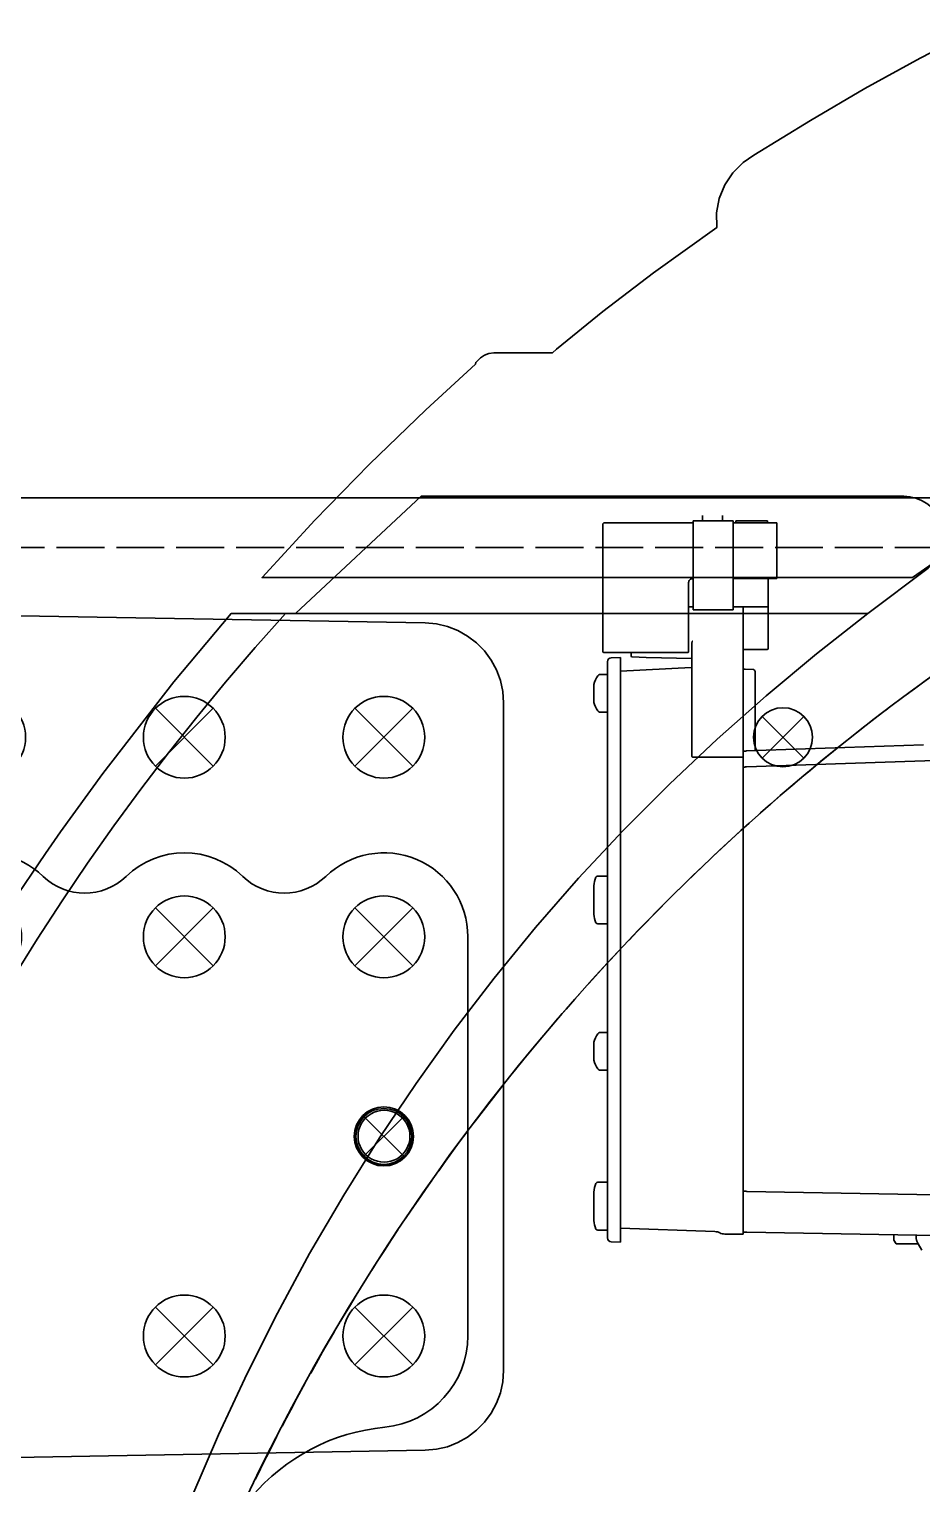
# Model space of a CAD drawing. Header units: millimetres. Extents: x 120 to 10915, y 515 to 8014.
# Drawn here: x 7711.1 to 7934.8, y 4922.9 to 5287.4 of the extents above; entities that cross this region are included whole.
import ezdxf

# ---------------------------------------------------------------- set-up
doc = ezdxf.new("R2010")
doc.units = ezdxf.units.MM
doc.linetypes.add('DASHED', pattern=[15, 12, -3])
doc.layers.get('0').update_dxf_attribs({"lineweight": 13})
for name, color, linetype, lineweight in [('201_Dimensions', 7, 'Continuous', 13), ('203_Chassis_left_side_view', 7, 'Continuous', 13), ('204_Chassis_mid_side_view', 7, 'Continuous', 13), ('211_Frame_holes_left_side_view', 7, 'Continuous', 13), ('212_Frame_holes_right_side_view', 7, 'Continuous', 13)]:
    doc.layers.add(name, color=color, linetype=linetype, lineweight=lineweight)

# ---------------------------------------------------------------- blocks, each defined once
blk = doc.blocks.new('2854281')
at = {"layer": '203_Chassis_left_side_view', "color": 3, "lineweight": 35}
blk.add_arc((8250, 790), 536, 292.2753, 247.7247, dxfattribs=at)
at = {"layer": '203_Chassis_left_side_view', "color": 3, "linetype": 'DASHED', "lineweight": 35}
blk.add_arc((8250, 790), 536, 115.9399, 161.2829, dxfattribs=at)
blk = doc.blocks.new('2908045')
at = {"layer": '204_Chassis_mid_side_view', "color": 3, "lineweight": 35}
for p, q in [((7879.85, 1265.55), (7879.85, 1264.25)), ((7884.85, 1265.55), (7884.85, 1264.25)), ((7854.85, 1263.25), (7854.85, 1231.45)), ((7855.84, 1263.75), (7855.35, 1263.75)), ((7877.51, 1263.75), (7855.84, 1263.75)), ((7877.51, 1264.25), (7887.51, 1264.25)), ((7877.51, 1249.75), (7877.51, 1264.25)), ((7887.51, 1249.75), (7887.51, 1264.25)), ((7898.45, 1263.75), (7887.51, 1263.75)), ((7892.15, 1264.25), (7888.15, 1264.25)), ((7888.15, 1264.25), (7888.15, 1263.75)), ((7888.15, 1264.25), (7888.15, 1263.75)), ((7896.15, 1264.25), (7892.15, 1264.25)), ((7896.15, 1264.25), (7896.15, 1263.75)), ((7898.45, 1249.95), (7898.45, 1263.75)), ((7876.35, 1248.75), (7876.35, 1248.55)), ((7876.35, 1247.75), (7876.35, 1248.55)), ((7876.35, 1247.75), (7876.35, 1231.45)), ((7877.51, 1249.75), (7877.35, 1249.75)), ((7877.51, 1249.75), (7877.51, 1242.96)), ((7898.45, 1249.75), (7887.51, 1249.75)), ((7887.51, 1249.75), (7887.51, 1242.96)), ((7896.3, 1246.91), (7896.3, 1249.75)), ((7896.3, 1246.91), (7896.3, 1246.51)), ((7898.45, 1249.75), (7898.45, 1249.95)), ((7877.51, 1241.96), (7877.51, 1242.96)), ((7887.51, 1241.96), (7887.51, 1242.96)), ((7896.3, 1243.21), (7896.3, 1246.51)), ((7896.3, 1242.91), (7896.3, 1243.21)), ((7896.3, 1232.2), (7896.3, 1242.91)), ((7877.51, 1242.71), (7876.35, 1242.71)), ((7877.51, 1241.96), (7887.51, 1241.96)), ((7896.1, 1242.71), (7887.51, 1242.71)), ((7890, 1242.71), (7890, 1239.87)), ((7890, 1234.63), (7890, 1239.87)), ((7877.2, 1225.15), (7877.2, 1233.76)), ((7890, 1234.63), (7890, 1234.35)), ((7890, 1234.35), (7890, 1225.15)), ((7890.2, 1232), (7896.1, 1232)), ((7855.05, 1231.25), (7863.35, 1231.25)), ((7856, 1228.92), (7856, 1222.5)), ((7859.3, 1230), (7856.97, 1229.92)), ((7859.3, 1222.5), (7859.3, 1230)), ((7862, 1230.81), (7862, 1231.25)), ((7862, 1230.81), (7862, 1230.31)), ((7865.69, 1230.02), (7862.19, 1230.11)), ((7863.55, 1231.25), (7863.35, 1231.25)), ((7876.15, 1231.25), (7863.55, 1231.25)), ((7877.2, 1229.72), (7865.69, 1230.02)), ((7856, 1225.75), (7854.25, 1225.75)), ((7856, 1225.75), (7856, 1216.25)), ((7859.3, 1226.54), (7877, 1227.47)), ((7877, 1227.47), (7877.2, 1227.48)), ((7877.2, 1222.47), (7877.2, 1225.15)), ((7890, 1227.05), (7890.49, 1227.03)), ((7890, 1225.15), (7890, 1222.47)), ((7892.51, 1226.98), (7890.49, 1227.03)), ((7893, 1226.48), (7893, 1226.41)), ((7893, 1226.41), (7893, 1223.76)), ((7852.62, 1223.25), (7852.62, 1223)), ((7852.62, 1223.02), (7852.62, 1222.89)), ((7852.62, 1222.89), (7852.62, 1221.11)), ((7852.63, 1221), (7852.62, 1221.11)), ((7852.62, 1221.11), (7852.63, 1221)), ((7852.63, 1221), (7852.62, 1221.11)), ((7852.62, 1221.11), (7852.63, 1221)), ((7856, 1179.6), (7856, 1222.5)), ((7859.3, 1222.5), (7859.3, 1179.6)), ((7877.2, 1222.47), (7877.2, 1205.73)), ((7890, 1205.73), (7890, 1222.47)), ((7893, 1218.64), (7893, 1223.76)), ((7852.62, 1220.89), (7852.63, 1221)), ((7852.63, 1221), (7852.62, 1220.89)), ((7852.62, 1220.89), (7852.63, 1221)), ((7852.63, 1221), (7852.62, 1220.89)), ((7852.62, 1220.89), (7852.62, 1219.11)), ((7852.62, 1219.11), (7852.62, 1218.98)), ((7852.62, 1218.75), (7852.62, 1219)), ((7893, 1218.64), (7893, 1208.36)), ((7856, 1216.25), (7854.25, 1216.25)), ((7856, 1216.25), (7854.25, 1216.25)), ((7890.86, 1206.56), (7935.17, 1208.11)), ((7893, 1209.69), (7893, 1209.73)), ((7893, 1209.62), (7893, 1209.66)), ((7893, 1206.64), (7893, 1208.36)), ((7877.2, 1205.2), (7877.2, 1205.73)), ((7880, 1205), (7877.4, 1205)), ((7880, 1205), (7889.8, 1205)), ((7880.29, 1205), (7880, 1205)), ((7890, 1205.73), (7890, 1205.2)), ((7890, 1204.5), (7890, 1205.18)), ((7890, 1204.5), (7890, 1189.42)), ((7890.86, 1202.56), (7961.35, 1205.03)), ((7890, 1202.71), (7890, 1202.51)), ((7890, 1189.42), (7890, 1187.76)), ((7890, 1187.76), (7890, 1085.5)), ((7856, 1177.05), (7856, 1179.6)), ((7859.3, 1179.6), (7859.3, 1178.12)), ((7859.3, 1160.36), (7859.3, 1178.12)), ((7853.59, 1175.24), (7856, 1175.24)), ((7856, 1177.05), (7856, 1161.43)), ((7856, 1166.37), (7856, 1175.24)), ((7852.65, 1172.8), (7852.65, 1167.54)), ((7852.65, 1167.54), (7852.65, 1165.68)), ((7856, 1163.24), (7856, 1166.37)), ((7853.59, 1163.24), (7856, 1163.24)), ((7853.59, 1163.24), (7856, 1163.24)), ((7856, 1158.89), (7856, 1161.43)), ((7859.3, 1160.36), (7859.3, 1158.89)), ((7856, 1141.56), (7856, 1158.89)), ((7859.3, 1158.89), (7859.3, 1141.56)), ((7856, 1139.14), (7856, 1141.56)), ((7859.3, 1141.56), (7859.3, 1140.15)), ((7856, 1138.76), (7856, 1139.14)), ((7856, 1138.76), (7856, 1123.4)), ((7859.3, 1140.15), (7859.3, 1139.78)), ((7859.3, 1122.32), (7859.3, 1139.78)), ((7852.62, 1133.57), (7852.62, 1133.32)), ((7856, 1136.07), (7854.25, 1136.07)), ((7856, 1136.07), (7856, 1126.57)), ((7852.62, 1133.34), (7852.62, 1133.21)), ((7852.62, 1133.21), (7852.62, 1131.43)), ((7852.63, 1131.32), (7852.62, 1131.43)), ((7852.62, 1131.43), (7852.63, 1131.32)), ((7852.63, 1131.32), (7852.62, 1131.43)), ((7852.62, 1131.43), (7852.63, 1131.32)), ((7852.62, 1131.22), (7852.63, 1131.32)), ((7852.63, 1131.32), (7852.62, 1131.22)), ((7852.62, 1131.22), (7852.63, 1131.32)), ((7852.63, 1131.32), (7852.62, 1131.22)), ((7852.62, 1131.22), (7852.62, 1129.43)), ((7852.62, 1129.43), (7852.62, 1129.3)), ((7852.62, 1129.07), (7852.62, 1129.32)), ((7856, 1126.57), (7854.25, 1126.57)), ((7856, 1126.57), (7854.25, 1126.57)), ((7856, 1121.99), (7856, 1123.67)), ((7856, 1123.4), (7856, 1123.38)), ((7856, 1103.25), (7856, 1121.99)), ((7859.3, 1122.32), (7859.3, 1121.62)), ((7859.3, 1121.62), (7859.3, 1102.88)), ((7856, 1103.25), (7856, 1095.08)), ((7859.3, 1094), (7859.3, 1102.88)), ((7853.59, 1098.5), (7856, 1098.5)), ((7856, 1089.62), (7856, 1098.5)), ((7852.65, 1096.06), (7852.65, 1090.79)), ((7856, 1092.5), (7856, 1095.08)), ((7859.3, 1094), (7859.3, 1092.5)), ((7953.18, 1095.13), (7890.93, 1096.23)), ((7852.65, 1090.79), (7852.65, 1088.94)), ((7856, 1092.5), (7856, 1092.11)), ((7856, 1092.11), (7856, 1084.58)), ((7859.3, 1083.5), (7859.3, 1092.5)), ((7853.59, 1086.5), (7856, 1086.5)), ((7856, 1086.5), (7856, 1089.62)), ((7859.3, 1086.97), (7882.93, 1086.15)), ((7856.97, 1083.58), (7859.3, 1083.5)), ((7885.43, 1085.54), (7890, 1085.5)), ((7890.93, 1085.97), (7944.5, 1085.03)), ((7927.8, 1084.81), (7927.8, 1085.32)), ((7927.8, 1084.01), (7927.8, 1084.81)), ((7927.8, 1084.01), (7928.34, 1083.08)), ((7933.88, 1083.08), (7928.34, 1083.08)), ((7933.88, 1083.08), (7934.8, 1081.48))]:
    blk.add_line(p, q, dxfattribs=at)
for centre, radius, start, end in [((7855.35, 1263.25), 0.5, 90, 180), ((7877.35, 1248.75), 1, 89.9957, 179.9998), ((7896.1, 1242.91), 0.2, 270, 0), ((7877.54, 1233.77), 0.343, 146.238, 181.3095), ((7877.74, 1233.61), 0.597, 124.7343, 143.7866), ((7890.2, 1231.8), 0.2, 90, 180), ((7896.1, 1232.2), 0.2, 270, 0), ((7855.05, 1231.45), 0.2, 180, 270), ((7857, 1228.92), 1, 92.0001, 180), ((7862.2, 1230.31), 0.2, 180, 268.5), ((7876.15, 1231.45), 0.2, 270, 0), ((7860.3, 1221), 8, 146.5147, 163.6652), ((7860.3, 1221), 8, 146.5147, 163.6652), ((7854.25, 1225), 0.75, 90, 146.5147), ((7854.25, 1225), 0.75, 90, 146.5147), ((7890.5, 1224.83), 0.5, 180.0001, 197.2504), ((7892.5, 1226.48), 0.5, 0, 88.5), ((7852.16, 1222.95), 0.471, 353.1677, 6.052), ((7852.16, 1219.05), 0.471, 353.9481, 6.8324), ((7860.3, 1221), 8, 196.3349, 213.4854), ((7860.3, 1221), 8, 196.3349, 213.4854), ((7854.25, 1217), 0.75, 213.4854, 270), ((7854.25, 1217), 0.75, 213.4854, 270), ((7891, 1202.57), 4, 92, 104.4773), ((7877.4, 1205.2), 0.2, 180, 270), ((7889.8, 1205.2), 0.2, 270, 0.0003), ((7891, 1198.57), 4, 92, 104.4776), ((7857.68, 1172.79), 5.03, 154.5184, 179.9051), ((7857.68, 1172.79), 5.03, 154.5184, 179.9051), ((7853.59, 1174.74), 0.5, 90, 154.4403), ((7853.59, 1174.74), 0.5, 90, 154.4403), ((7857.68, 1165.69), 5.03, 180.0949, 205.4817), ((7857.68, 1165.69), 5.03, 180.0949, 205.4817), ((7853.59, 1163.74), 0.5, 205.5598, 270), ((7853.59, 1163.74), 0.5, 205.5598, 270), ((7860.3, 1131.32), 8, 146.5147, 163.6652), ((7860.3, 1131.32), 8, 146.5147, 163.6652), ((7854.25, 1135.32), 0.75, 90, 146.5147), ((7854.25, 1135.32), 0.75, 90, 146.5147), ((7852.16, 1133.27), 0.471, 353.1677, 6.052), ((7852.16, 1129.37), 0.471, 353.9481, 6.8324), ((7860.3, 1131.32), 8, 196.3349, 213.4854), ((7860.3, 1131.32), 8, 196.3349, 213.4854), ((7854.25, 1127.32), 0.75, 213.4854, 270), ((7854.25, 1127.32), 0.75, 213.4854, 270), ((7857.68, 1096.05), 5.03, 154.5184, 179.9051), ((7853.59, 1098), 0.5, 90, 154.4403), ((7891, 1100.23), 4, 255.5225, 268.9869), ((7857.68, 1088.95), 5.03, 180.0949, 205.4817), ((7853.59, 1087), 0.5, 205.5598, 270), ((7857, 1084.58), 1, 179.9998, 268.0001), ((7882.83, 1083.15), 3, 63.962, 88.0027), ((7885.46, 1088.54), 3, 243.9605, 269.5), ((7891, 1089.97), 4, 255.5225, 269)]:
    blk.add_arc(centre, radius, start, end, dxfattribs=at)
blk.add_open_spline([(7933.88, 1083.08), (7933.76, 1083.29), (7933.66, 1083.47), (7933.58, 1083.65), (7933.42, 1084.09), (7933.34, 1084.5), (7933.32, 1084.74), (7933.33, 1084.98), (7933.37, 1085.23)], degree=5, knots=[0, 0, 0, 0, 0, 0, 25.566485, 25.566485, 25.566485, 66.198049, 66.198049, 66.198049, 66.198049, 66.198049, 66.198049], dxfattribs=at)
blk = doc.blocks.new('3324728_1')
at = {"layer": '203_Chassis_left_side_view', "color": 3, "lineweight": 35}
blk.add_line((7821.05, 1060.04), (7821.05, 1160.04), dxfattribs=at)
for centre in [(7750, 1160), (7800, 1160), (7750, 1060), (7800, 1060)]:
    blk.add_circle(centre, 10.25, dxfattribs=at)
for centre, radius, start, end in [((7700.05, 1160.04), 21, 46.0168, 180.0002), ((7750.05, 1160.04), 21, 46.0172, 133.9828), ((7800.05, 1160.04), 21, 359.9998, 133.9831), ((7725.05, 1185.94), 15, 226.0186, 313.9814), ((7775.05, 1185.94), 15, 226.0186, 313.9814), ((7800.05, 1110.04), 6.5, 359.9996, 180.0004), ((7800.05, 1110.04), 6.5, 179.9991, 0.0009), ((7798.05, 1060.04), 23, 275.4405, 359.9999), ((7804.97, 987.37), 49.99, 95.4365, 139.7675)]:
    blk.add_arc(centre, radius, start, end, dxfattribs=at)
blk = doc.blocks.new('2838266')
at = {"layer": '203_Chassis_left_side_view', "color": 4, "linetype": 'DASHED', "lineweight": 35}
blk.add_line((8825, 1257.5), (7200, 1257.5), dxfattribs=at)
blk = doc.blocks.new('3304707')
at = {"layer": '204_Chassis_mid_side_view', "color": 3, "lineweight": 35}
blk.add_lwpolyline([(7830, 1051.359497), (7830, 1218.640503), (7829.800781, 1221.455322), (7829.20752, 1224.214233), (7828.231934, 1226.862183), (7826.893555, 1229.346313), (7825.218262, 1231.617432), (7823.240723, 1233.630127), (7820.999023, 1235.344482), (7818.538574, 1236.726318), (7815.908203, 1237.748047), (7813.160156, 1238.389282), (7810.349121, 1238.637451), (7675, 1241), (7439.650879, 1236.891968), (7435.907227, 1236.471802), (7432.309082, 1235.357056), (7428.983398, 1233.58728), (7426.04834, 1231.22522), (7423.608887, 1228.354858), (7421.94043, 1225.482422), (7421.937988, 1225.483521), (7420.949219, 1222.983521), (7420.48584, 1221.275635), (7420.490234, 1221.296631), (7420.064941, 1218.50708), (7420, 1216.89502), (7420, 1053.10498), (7420.146484, 1050.690186), (7420.583008, 1048.310791), (7421.304199, 1046.001465), (7422.29834, 1043.796143), (7423.551758, 1041.726929), (7424.27002, 1040.75293), (7424.27832, 1040.75708), (7426.166016, 1038.661377), (7427.375977, 1037.592651), (7427.379883, 1037.597534), (7429.799316, 1035.901978), (7431.099121, 1035.194824), (7431.100098, 1035.197266), (7434.542969, 1033.86377), (7439.650879, 1033.108032), (7675, 1029), (7810.349121, 1031.362549), (7813.160156, 1031.610718), (7815.908203, 1032.251953), (7818.538574, 1033.273804), (7820.999023, 1034.655518), (7823.240723, 1036.369873), (7825.218262, 1038.382568), (7826.893555, 1040.653687), (7828.231934, 1043.137939), (7829.20752, 1045.785767), (7829.800781, 1048.544678)], close=True, dxfattribs=at)
for centre, radius in [((7450.00061, 1209.999987), 10.25), ((7500.00061, 1209.999991), 10.25), ((7550.00061, 1209.999995), 10.25), ((7600.00061, 1209.999998), 10.25), ((7650, 1210), 10.25), ((7700, 1210), 10.25), ((7750, 1210), 10.25), ((7800, 1210), 10.25), ((7450.000614, 1159.999987), 10.25), ((7500.000614, 1159.999991), 10.25), ((7750, 1160), 10.25), ((7800, 1160), 10.25), ((7550.000614, 1159.999995), 9.249409), ((7700, 1160), 9.25), ((7450, 1110), 7), ((7800.000617, 1110.000013), 7), ((7450.000621, 1059.999987), 10.25), ((7500.000621, 1059.999991), 10.25), ((7580.000621, 1059.999997), 9.249646), ((7670, 1060), 9.25), ((7750, 1060), 10.25), ((7800, 1060), 10.25)]:
    blk.add_circle(centre, radius, dxfattribs=at)
blk = doc.blocks.new('2774928')
at = {"layer": '203_Chassis_left_side_view', "color": 3, "lineweight": 35}
for points in [[(7775.333496, 1240.999878), (7921.286133, 1240.999878), (7936.334473, 1252.397461), (7937.960449, 1253.945068), (7939.200195, 1255.816528), (7939.991211, 1257.917236), (7940.248535, 1259.393311), (7940.281738, 1260.908325), (7940.085938, 1262.410889), (7939.664551, 1263.866699), (7939.028809, 1265.242065), (7938.191895, 1266.505615), (7937.174316, 1267.628174), (7935.998047, 1268.584106), (7934.691406, 1269.351318), (7933.283691, 1269.912231), (7931.807129, 1270.254028), (7930.296387, 1270.368896), (7809.348145, 1270.36731), (7777.855469, 1240.999878)], [(7751.920898, 1019.675232), (7758.611816, 1035.243774), (7765.754883, 1050.609619), (7773.355469, 1065.754517), (7781.416504, 1080.65918), (7789.94043, 1095.304321), (7798.928223, 1109.669678), (7808.062988, 1123.289673), (7817.625, 1136.614746), (7827.607422, 1149.628052), (7838.001953, 1162.314209), (7848.79834, 1174.659546), (7859.984863, 1186.651978), (7871.549805, 1198.280518), (7883.478516, 1209.536377), (7895.755859, 1220.411987), (7908.364258, 1230.901123), (7921.286133, 1240.999512), (7775.333496, 1240.999878), (7767.774902, 1232.476318), (7760.367676, 1223.808594), (7753.116699, 1215.000732), (7746.026367, 1206.056274), (7739.102051, 1196.97937), (7732.348633, 1187.773804), (7725.771484, 1178.443481), (7719.375977, 1168.992188), (7713.166016, 1159.423828), (7707.147949, 1149.742188)], [(7775.333496, 1240.999878), (7761.711426, 1240.999878), (7747.419434, 1223.894287), (7729.592773, 1200.902466), (7719.003906, 1186.286987), (7715.244629, 1180.91333), (7715.25293, 1180.907715), (7706.619629, 1168.19458), (7704.961914, 1165.154175), (7703.853516, 1161.873413), (7703.327637, 1158.450684), (7703.399902, 1154.988403), (7704.068359, 1151.590576), (7704.620605, 1149.947876), (7704.620117, 1149.946777), (7705.666504, 1147.229004)]]:
    blk.add_lwpolyline(points, dxfattribs=at)
blk = doc.blocks.new('2774063_1')
at = {"layer": '203_Chassis_left_side_view', "color": 3, "lineweight": 35}
blk.add_lwpolyline([(7948.479492, 1387.421387), (7934.401367, 1380.168335), (7920.522949, 1372.541138), (7906.856445, 1364.540649), (7892.706055, 1355.824585), (7890.030762, 1353.996216), (7887.427734, 1351.431885), (7885.396484, 1348.394653), (7884.02002, 1345.009766), (7883.355469, 1341.416626), (7883.430176, 1337.763428), (7883.479004, 1337.769287), (7883.430176, 1337.763428), (7883.433105, 1337.742188), (7867.557129, 1326.367065), (7854.884766, 1316.64917), (7843.279785, 1307.20752), (7842.224609, 1306.322754), (7842.289551, 1306.321167), (7827.532715, 1306.321167), (7826.328125, 1306.176636), (7825.203613, 1305.751221), (7824.222656, 1305.069702), (7823.03418, 1303.89624), (7822.947754, 1303.450195), (7810.506836, 1291.998535), (7796.418457, 1278.407715), (7782.740234, 1264.404053), (7769.484375, 1250), (7932.46875, 1250), (7944.722168, 1258.536011)], dxfattribs=at)
blk = doc.blocks.new('BLOCK27')
at = {"layer": '201_Dimensions', "color": 2, "lineweight": 18}
blk.add_line((6727.164551, 1269.999878), (8152, 1269.999878), dxfattribs=at)
blk = doc.blocks.new('BLOCK36')
at = {"layer": '201_Dimensions', "color": 2, "lineweight": 18}
blk.add_line((6727.164551, 1269.999878), (8452, 1269.999878), dxfattribs=at)
blk = doc.blocks.new('BLOCK44')
at = {"layer": '201_Dimensions', "color": 2, "lineweight": 18}
blk.add_line((920, 1270), (10482.000977, 1270), dxfattribs=at)

msp = doc.modelspace()

# ---------------------------------------------------------------- linework, layer by layer
at = {"layer": '203_Chassis_left_side_view', "color": 3, "lineweight": 35}
msp.add_line((10210, 5169.999899), (4055, 5169.999899), dxfattribs=at)
at = {"layer": '211_Frame_holes_left_side_view', "color": 3, "lineweight": 35}
for p, q in [((7757.247845, 5117.247845), (7742.752155, 5102.752155)), ((7757.247845, 5102.752155), (7742.752155, 5117.247845)), ((7807.247845, 5117.247845), (7792.752155, 5102.752155)), ((7807.247845, 5102.752155), (7792.752155, 5117.247845)), ((7905.23259, 5115.23259), (7894.76741, 5104.76741)), ((7905.23259, 5104.76741), (7894.76741, 5115.23259)), ((7757.247845, 5067.247845), (7742.752155, 5052.752155)), ((7757.247845, 5052.752155), (7742.752155, 5067.247845)), ((7757.247845, 5067.247845), (7742.752155, 5052.752155)), ((7757.247845, 5052.752155), (7742.752155, 5067.247845)), ((7757.247845, 5067.247845), (7742.752155, 5052.752155)), ((7757.247845, 5052.752155), (7742.752155, 5067.247845)), ((7807.247845, 5067.247845), (7792.752155, 5052.752155)), ((7807.247845, 5052.752155), (7792.752155, 5067.247845)), ((7807.247845, 5067.247845), (7792.752155, 5052.752155)), ((7807.247845, 5052.752155), (7792.752155, 5067.247845)), ((7807.247845, 5067.247845), (7792.752155, 5052.752155)), ((7807.247845, 5052.752155), (7792.752155, 5067.247845)), ((7805.23259, 5015.23259), (7794.76741, 5004.76741)), ((7805.23259, 5004.76741), (7794.76741, 5015.23259)), ((7805.23329, 5015.24779), (7794.76811, 5004.78261)), ((7805.23329, 5004.78261), (7794.76811, 5015.24779)), ((7757.247845, 4967.247845), (7742.752155, 4952.752155)), ((7757.247845, 4952.752155), (7742.752155, 4967.247845)), ((7757.247845, 4967.247845), (7742.752155, 4952.752155)), ((7757.247845, 4952.752155), (7742.752155, 4967.247845)), ((7757.247845, 4967.247845), (7742.752155, 4952.752155)), ((7757.247845, 4952.752155), (7742.752155, 4967.247845)), ((7807.247845, 4967.247845), (7792.752155, 4952.752155)), ((7807.247845, 4952.752155), (7792.752155, 4967.247845)), ((7807.247845, 4967.247845), (7792.752155, 4952.752155)), ((7807.247845, 4952.752155), (7792.752155, 4967.247845)), ((7807.247845, 4967.247845), (7792.752155, 4952.752155)), ((7807.247845, 4952.752155), (7792.752155, 4967.247845))]:
    msp.add_line(p, q, dxfattribs=at)
for centre, radius in [((7750, 5110), 10.25), ((7800, 5110), 10.25), ((7900, 5110), 7.4), ((7750, 5060), 10.25), ((7750, 5060), 10.25), ((7750, 5060), 10.25), ((7800, 5060), 10.25), ((7800, 5060), 10.25), ((7800, 5060), 10.25), ((7800, 5010), 7.4), ((7800.0007, 5010.0152), 7.4), ((7750, 4960), 10.25), ((7750, 4960), 10.25), ((7750, 4960), 10.25), ((7800, 4960), 10.25), ((7800, 4960), 10.25), ((7800, 4960), 10.25)]:
    msp.add_circle(centre, radius, dxfattribs=at)
at = {"layer": '212_Frame_holes_right_side_view', "color": 3, "lineweight": 35}
for p, q in [((7757.247845, 5117.247845), (7742.752155, 5102.752155)), ((7757.247845, 5102.752155), (7742.752155, 5117.247845)), ((7807.247845, 5117.247845), (7792.752155, 5102.752155)), ((7807.247845, 5102.752155), (7792.752155, 5117.247845)), ((7905.23259, 5115.23259), (7894.76741, 5104.76741)), ((7905.23259, 5104.76741), (7894.76741, 5115.23259)), ((7757.247845, 5067.247845), (7742.752155, 5052.752155)), ((7757.247845, 5052.752155), (7742.752155, 5067.247845)), ((7757.247845, 5067.247845), (7742.752155, 5052.752155)), ((7757.247845, 5052.752155), (7742.752155, 5067.247845)), ((7757.247845, 5067.247845), (7742.752155, 5052.752155)), ((7757.247845, 5052.752155), (7742.752155, 5067.247845)), ((7807.247845, 5067.247845), (7792.752155, 5052.752155)), ((7807.247845, 5052.752155), (7792.752155, 5067.247845)), ((7807.247845, 5067.247845), (7792.752155, 5052.752155)), ((7807.247845, 5052.752155), (7792.752155, 5067.247845)), ((7807.247845, 5067.247845), (7792.752155, 5052.752155)), ((7807.247845, 5052.752155), (7792.752155, 5067.247845)), ((7805.23259, 5015.23259), (7794.76741, 5004.76741)), ((7805.23259, 5004.76741), (7794.76741, 5015.23259)), ((7805.23329, 5015.22189), (7794.76811, 5004.75671)), ((7805.23329, 5004.75671), (7794.76811, 5015.22189)), ((7757.247845, 4967.247845), (7742.752155, 4952.752155)), ((7757.247845, 4952.752155), (7742.752155, 4967.247845)), ((7757.247845, 4967.247845), (7742.752155, 4952.752155)), ((7757.247845, 4952.752155), (7742.752155, 4967.247845)), ((7757.247845, 4967.247845), (7742.752155, 4952.752155)), ((7757.247845, 4952.752155), (7742.752155, 4967.247845)), ((7807.247845, 4967.247845), (7792.752155, 4952.752155)), ((7807.247845, 4952.752155), (7792.752155, 4967.247845)), ((7807.247845, 4967.247845), (7792.752155, 4952.752155)), ((7807.247845, 4952.752155), (7792.752155, 4967.247845)), ((7807.247845, 4967.247845), (7792.752155, 4952.752155)), ((7807.247845, 4952.752155), (7792.752155, 4967.247845))]:
    msp.add_line(p, q, dxfattribs=at)
for centre, radius in [((7750, 5110), 10.25), ((7800, 5110), 10.25), ((7900, 5110), 7.4), ((7750, 5060), 10.25), ((7750, 5060), 10.25), ((7750, 5060), 10.25), ((7800, 5060), 10.25), ((7800, 5060), 10.25), ((7800, 5060), 10.25), ((7800, 5010), 7.4), ((7800.0007, 5009.9893), 7.4), ((7750, 4960), 10.25), ((7750, 4960), 10.25), ((7750, 4960), 10.25), ((7800, 4960), 10.25), ((7800, 4960), 10.25), ((7800, 4960), 10.25)]:
    msp.add_circle(centre, radius, dxfattribs=at)

# ---------------------------------------------------------------- block references
at = {"color": 7, "lineweight": 35}
for name in ['2774063_1', '2854281', '2774928', '2908045', '2838266', '3324728_1', '3304707']:
    msp.add_blockref(name, (0, 3900), dxfattribs=at)
at = {"layer": '201_Dimensions', "lineweight": 0}
for name in ['BLOCK44', 'BLOCK27', 'BLOCK36']:
    msp.add_blockref(name, (0, 3900), dxfattribs=at)

doc.saveas('drawing.dxf')
